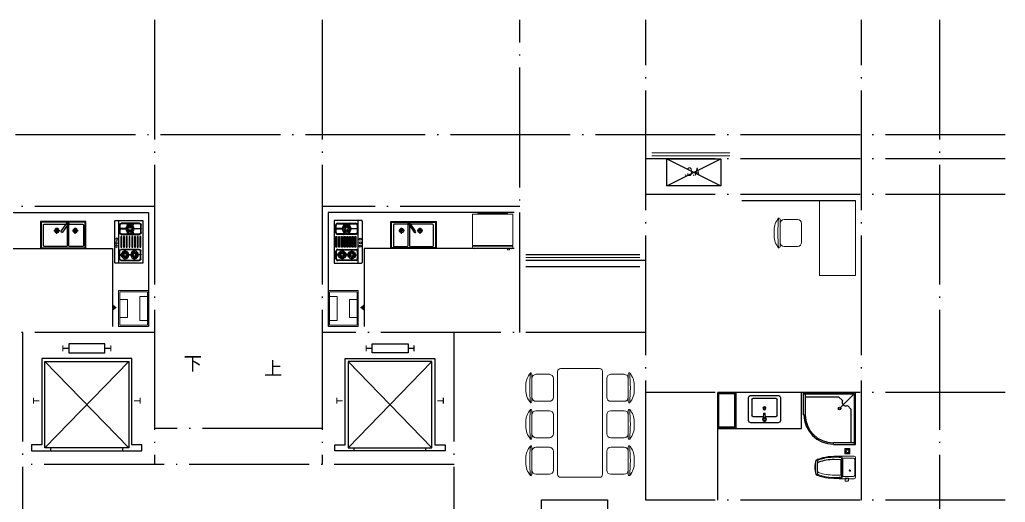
# Model space of a CAD drawing. Extents: x 65861 to 191729, y -16848 to 27649.
# Drawn here: x 156039 to 172489, y 11002 to 19053 of the extents above; entities that cross this region are included whole.
import ezdxf
from ezdxf.enums import TextEntityAlignment as Align

# ---------------------------------------------------------------- set-up
doc = ezdxf.new("R2010")
doc.units = 0
doc.header["$LTSCALE"] = 1000
doc.header["$MEASUREMENT"] = 0
doc.linetypes.add('ACAD_ISO02W100', pattern=[15, 12, -3])
doc.linetypes.add('DOTE', pattern=[2.42, 2, -0.2, 0.02, -0.2])
for name, color, linetype in [('DOTE', 1, 'DOTE'), ('fd', 4, 'Continuous'), ('PUB_TEXT', 255, 'Continuous'), ('STAIR', 2, 'Continuous'), ('厨卫', 154, 'Continuous'), ('厨卫设备', 6, 'Continuous'), ('洁具', 150, 'Continuous'), ('看线', 5, 'Continuous'), ('空调', 8, 'Continuous'), ('管井', 236, 'Continuous')]:
    doc.layers.add(name, color=color, linetype=linetype)
for name, color, linetype, lineweight in [('Text-I', 7, 'Continuous', 5), ('五金', 136, 'Continuous', 9), ('家具', 33, 'Continuous', 9), ('房建名称', 7, 'Continuous', 0)]:
    doc.layers.add(name, color=color, linetype=linetype, lineweight=lineweight)
doc.styles.add('DIM_FONT', font='SIMPLEX.shx', dxfattribs={"width": 0.8})
doc.styles.add('黑体', font='SIMHEI.TTF', dxfattribs={"width": 0.85, "height": 10})

# ---------------------------------------------------------------- blocks, each defined once
blk = doc.blocks.new('A$C45025D1E')
for p, q in [((1620, 50), (220, 1490)), ((1620, 1490), (220, 50)), ((320, 0), (320, 50)), ((1520, 0), (1520, 50))]:
    blk.add_line(p, q)
at = {"const_width": 18}
for points in [[(520, 1760), (520, 1660)], [(620, 1710), (520, 1710)], [(1220, 1710), (1320, 1710)], [(1320, 1760), (1320, 1660)], [(30, 885), (30, 785)], [(130, 835), (30, 835)], [(1710, 835), (1810, 835)], [(1810, 885), (1810, 785)]]:
    blk.add_lwpolyline(points, dxfattribs=at)
for points in [[(1220, 1635), (1220, 1785), (620, 1785), (620, 1635)], [(1670, 100), (1670, 1540), (170, 1540), (170, 100), (0, 100), (0, 0), (1840, 0), (1840, 100)], [(220, 50), (220, 1490), (1620, 1490), (1620, 50)]]:
    blk.add_lwpolyline(points, close=True)
blk = doc.blocks.new('A$C1BE601A8')
at = {"layer": '洁具', "color": 0}
for p, q in [((0, 0), (0, 450)), ((0, 450), (757, 450)), ((10, 10), (10, 440)), ((10, 440), (747, 440)), ((41, 393), (41, 50)), ((273, 408), (56, 408)), ((178, 248), (178, 348)), ((288, 50), (288, 393)), ((315, 427), (293, 411)), ((293, 411), (390, 273)), ((311, 393), (311, 50)), ((412, 288), (315, 427)), ((695, 408), (326, 408)), ((486, 248), (486, 348)), ((710, 50), (710, 393)), ((747, 440), (747, 10)), ((757, 450), (757, 0)), ((226, 300), (130, 300)), ((534, 300), (438, 300)), ((757, 0), (0, 0)), ((747, 10), (10, 10)), ((56, 35), (273, 35)), ((326, 35), (695, 35))]:
    blk.add_line(p, q, dxfattribs=at)
for centre, radius in [((178, 300), 36.1), ((486, 300), 36.1), ((178, 300), 27.1), ((486, 300), 27.1)]:
    blk.add_circle(centre, radius, dxfattribs=at)
for centre, radius, start, end in [((56, 393), 15, 90, 180), ((273, 393), 15, 0, 90), ((304, 419), 21.7, 342.6068, 267.3353), ((326, 393), 15, 90, 180), ((695, 393), 15, 0, 90), ((401, 281), 13.3, 214.971, 34.971), ((56, 50), 15, 180, 270), ((273, 50), 15, 270, 0), ((326, 50), 15, 180, 270), ((695, 50), 15, 270, 0)]:
    blk.add_arc(centre, radius, start, end, dxfattribs=at)
blk = doc.blocks.new('ddfdf')
at = {"layer": '洁具', "color": 0}
for p, q in [((15801, -30110), (15801, -30822)), ((16261, -30111), (15801, -30110)), ((15826, -30314), (15826, -30189)), ((15829, -30248), (15829, -30252)), ((15947, -30248), (15829, -30248)), ((15829, -30252), (15947, -30252)), ((15834, -30314), (15834, -30189)), ((15856, -30159), (16163, -30159)), ((15856, -30167), (16163, -30167)), ((15947, -30252), (15947, -30248)), ((15952, -30159), (15957, -30157)), ((15968, -30208), (15952, -30159)), ((15957, -30157), (15973, -30206)), ((15973, -30206), (15968, -30208)), ((16062, -30157), (16046, -30206)), ((16046, -30206), (16051, -30208)), ((16051, -30208), (16067, -30159)), ((16067, -30159), (16062, -30157)), ((16072, -30252), (16072, -30248)), ((16072, -30248), (16190, -30248)), ((16190, -30253), (16072, -30252)), ((16185, -30189), (16185, -30315)), ((16190, -30248), (16190, -30253)), ((16193, -30189), (16193, -30315)), ((16201, -30822), (16202, -30111)), ((16271, -30121), (16271, -30812)), ((15832, -30556), (15832, -30379)), ((15832, -30379), (15849, -30379)), ((15849, -30379), (15849, -30556)), ((16163, -30337), (15856, -30336)), ((16163, -30345), (15856, -30344)), ((15878, -30556), (15878, -30380)), ((15878, -30380), (15894, -30380)), ((15894, -30380), (15894, -30556)), ((15923, -30556), (15923, -30380)), ((15923, -30380), (15940, -30380)), ((15940, -30380), (15940, -30556)), ((15968, -30295), (15952, -30344)), ((15952, -30344), (15957, -30346)), ((15957, -30346), (15973, -30297)), ((15973, -30297), (15968, -30295)), ((15968, -30556), (15968, -30380)), ((15968, -30380), (15985, -30380)), ((15985, -30380), (15985, -30556)), ((16014, -30556), (16014, -30380)), ((16014, -30380), (16030, -30380)), ((16030, -30380), (16030, -30556)), ((16046, -30297), (16051, -30295)), ((16062, -30346), (16046, -30297)), ((16051, -30295), (16067, -30344)), ((16059, -30556), (16059, -30380)), ((16059, -30380), (16076, -30380)), ((16067, -30344), (16062, -30346)), ((16076, -30380), (16076, -30556)), ((16104, -30556), (16104, -30380)), ((16104, -30380), (16121, -30380)), ((16121, -30380), (16121, -30556)), ((16150, -30556), (16150, -30380)), ((16150, -30380), (16166, -30380)), ((16166, -30380), (16166, -30556)), ((15849, -30556), (15832, -30556)), ((15861, -30594), (16167, -30595)), ((15894, -30556), (15878, -30556)), ((15940, -30556), (15923, -30556)), ((15937, -30595), (15937, -30654)), ((15942, -30595), (15937, -30595)), ((15942, -30654), (15942, -30595)), ((15985, -30556), (15968, -30556)), ((16030, -30556), (16014, -30556)), ((16076, -30556), (16059, -30556)), ((16095, -30595), (16095, -30654)), ((16099, -30595), (16095, -30595)), ((16099, -30654), (16099, -30595)), ((16121, -30556), (16104, -30556)), ((16166, -30556), (16150, -30556)), ((15829, -30682), (15829, -30686)), ((15904, -30682), (15829, -30682)), ((15829, -30686), (15904, -30686)), ((15831, -30750), (15831, -30624)), ((15839, -30750), (15839, -30624)), ((15861, -30602), (16167, -30603)), ((15904, -30686), (15904, -30682)), ((15937, -30654), (15942, -30654)), ((15937, -30780), (15937, -30720)), ((15937, -30720), (15942, -30720)), ((15942, -30720), (15942, -30780)), ((15968, -30684), (15968, -30688)), ((16063, -30684), (15968, -30684)), ((15968, -30688), (16063, -30688)), ((16063, -30688), (16063, -30684)), ((16095, -30654), (16099, -30654)), ((16095, -30780), (16095, -30720)), ((16095, -30720), (16099, -30720)), ((16099, -30720), (16099, -30780)), ((16126, -30690), (16126, -30685)), ((16126, -30685), (16199, -30685)), ((16199, -30690), (16126, -30690)), ((16189, -30625), (16189, -30750)), ((16197, -30625), (16197, -30750)), ((16199, -30685), (16199, -30690)), ((15801, -30822), (16261, -30822)), ((16167, -30772), (15861, -30772)), ((16167, -30780), (15861, -30780)), ((15942, -30780), (15937, -30780)), ((16099, -30780), (16095, -30780))]:
    blk.add_line(p, q, dxfattribs=at)
for centre, radius in [((16013, -30253), 70.1), ((16013, -30253), 47.3), ((16013, -30253), 41.8), ((16013, -30253), 25.3), ((16235, -30426), 16.2), ((16238, -30542), 16.2), ((16240, -30485), 16.2), ((15936, -30685), 63.7), ((15936, -30685), 43), ((15936, -30685), 38), ((15936, -30685), 23), ((16096, -30687), 63.7), ((16096, -30687), 43), ((16096, -30687), 38), ((16096, -30687), 23)]:
    blk.add_circle(centre, radius, dxfattribs=at)
for centre, radius, start, end in [((15856, -30189), 30, 89.961, 179.961), ((15856, -30189), 22, 89.961, 179.961), ((16163, -30189), 30, 359.961, 89.961), ((16163, -30189), 22, 359.961, 89.961), ((16261, -30121), 10, 0, 89.961), ((15856, -30314), 30, 179.961, 269.961), ((15856, -30314), 22, 179.961, 269.961), ((16163, -30315), 30, 269.961, 359.961), ((16163, -30315), 22, 269.961, 359.961), ((15861, -30624), 30, 89.961, 179.961), ((16167, -30625), 30, 359.961, 89.961), ((15861, -30750), 30, 179.961, 269.961), ((15861, -30624), 22, 89.961, 179.961), ((15861, -30750), 22, 179.961, 269.961), ((16167, -30625), 22, 359.961, 89.961), ((16167, -30750), 30, 269.961, 359.961), ((16167, -30750), 22, 269.961, 359.961), ((16261, -30812), 10, 269.961, 0)]:
    blk.add_arc(centre, radius, start, end, dxfattribs=at)
blk = doc.blocks.new('A$C6CE46E26')
at = {"layer": 'fd'}
blk.add_lwpolyline([(0, 284, 100, 0, 0), (62, 284, 0, 0, 0)], format="xyseb", dxfattribs=at)
at = {"layer": '家具', "color": 0}
for p, q in [((445, 98), (445, 502)), ((572, 502), (445, 502)), ((112, 452), (239, 452)), ((239, 148), (239, 452)), ((112, 148), (239, 148)), ((572, 98), (445, 98))]:
    blk.add_line(p, q, dxfattribs=at)
for points in [[(592, 0), (592, 600), (92, 600), (92, 0)], [(572, 20), (572, 580), (112, 580), (112, 20)]]:
    blk.add_lwpolyline(points, close=True, dxfattribs=at)
blk = doc.blocks.new('A$C6F030B8F')
at = {"layer": '家具'}
for p, q in [((93, 1709), (553, 1709)), ((273, 1809), (353, 1809)), ((701, 1709), (1161, 1709)), ((882, 1809), (962, 1809)), ((1310, 1709), (1770, 1709)), ((1490, 1809), (1570, 1809)), ((98, 1641), (98, 1416)), ((548, 1641), (548, 1416)), ((706, 1641), (706, 1416)), ((1156, 1641), (1156, 1416)), ((1315, 1641), (1315, 1416)), ((1315, 1641), (1315, 1416)), ((1765, 1641), (1765, 1416)), ((166, 1349), (481, 1349)), ((774, 1349), (1089, 1349)), ((1382, 1349), (1697, 1349)), ((0, 1229), (0, 579)), ((1766, 1279), (50, 1279)), ((1816, 579), (1816, 1229)), ((50, 529), (1766, 529)), ((98, 167), (98, 392)), ((166, 460), (481, 460)), ((548, 167), (548, 392)), ((706, 167), (706, 392)), ((774, 460), (1089, 460)), ((1156, 167), (1156, 392)), ((1315, 167), (1315, 392)), ((1382, 460), (1697, 460)), ((1765, 167), (1765, 392)), ((93, 100), (553, 100)), ((701, 100), (1161, 100)), ((1310, 100), (1770, 100)), ((273, 0), (353, 0)), ((882, 0), (962, 0)), ((1490, 0), (1570, 0))]:
    blk.add_line(p, q, dxfattribs=at)
for centre, radius, start, end in [((84, 1725), 10, 130.7265, 202.67), ((93, 1729), 20, 202.67, 270), ((283, 1493), 316, 91.7651, 130.7265), ((323, -969), 2713, 84.8023, 95.1977), ((166, 1641), 67.5, 90, 180), ((363, 1493), 316, 49.2735, 91.7651), ((481, 1641), 67.5, 0, 90), ((553, 1729), 20, 270, 337.33), ((562, 1725), 10, 337.33, 49.2735), ((692, 1725), 10, 130.7265, 202.67), ((701, 1729), 20, 202.67, 270), ((892, 1493), 316, 91.7651, 130.7265), ((931, -969), 2713, 84.8023, 95.1977), ((774, 1641), 67.5, 90, 180), ((971, 1493), 316, 49.2735, 91.7651), ((1089, 1641), 67.5, 0, 90), ((1161, 1729), 20, 270, 337.33), ((1171, 1725), 10, 337.33, 49.2735), ((1301, 1725), 10, 130.7265, 202.67), ((1310, 1729), 20, 202.67, 270), ((1500, 1493), 316, 91.7651, 130.7265), ((1540, -969), 2713, 84.8023, 95.1977), ((1382, 1641), 67.5, 90, 180), ((1580, 1493), 316, 49.2735, 91.7651), ((1697, 1641), 67.5, 0, 90), ((1770, 1729), 20, 270, 337.33), ((1779, 1725), 10, 337.33, 49.2735), ((166, 1416), 67.5, 180, 270), ((481, 1416), 67.5, 270, 0), ((774, 1416), 67.5, 180, 270), ((1089, 1416), 67.5, 270, 0), ((1382, 1416), 67.5, 180, 270), ((1697, 1416), 67.5, 270, 0), ((50, 1229), 50, 90, 180), ((1766, 1229), 50, 0, 90), ((50, 579), 50, 180, 270), ((1766, 579), 50, 270, 0), ((166, 392), 67.5, 90, 180), ((481, 392), 67.5, 0, 90), ((774, 392), 67.5, 90, 180), ((1089, 392), 67.5, 0, 90), ((1382, 392), 67.5, 90, 180), ((1697, 392), 67.5, 0, 90), ((166, 167), 67.5, 180, 270), ((481, 167), 67.5, 270, 0), ((774, 167), 67.5, 180, 270), ((1089, 167), 67.5, 270, 0), ((1382, 167), 67.5, 180, 270), ((1697, 167), 67.5, 270, 0), ((84, 84), 10, 157.33, 229.2735), ((93, 80), 20, 90, 157.33), ((283, 315), 316, 229.2735, 268.2349), ((323, 2778), 2713, 264.8023, 275.1977), ((363, 315), 316, 268.2349, 310.7265), ((553, 80), 20, 22.67, 90), ((562, 84), 10, 310.7265, 22.67), ((692, 84), 10, 157.33, 229.2735), ((701, 80), 20, 90, 157.33), ((892, 315), 316, 229.2735, 268.2349), ((931, 2778), 2713, 264.8023, 275.1977), ((971, 315), 316, 268.2349, 310.7265), ((1161, 80), 20, 22.67, 90), ((1171, 84), 10, 310.7265, 22.67), ((1310, 80), 20, 90, 157.33), ((1301, 84), 10, 157.33, 229.2735), ((1500, 315), 316, 229.2735, 268.2349), ((1540, 2778), 2713, 264.8023, 275.1977), ((1580, 315), 316, 268.2349, 310.7265), ((1770, 80), 20, 22.67, 90), ((1779, 84), 10, 310.7265, 22.67)]:
    blk.add_arc(centre, radius, start, end, dxfattribs=at)
blk = doc.blocks.new('yz')
at = {"layer": '家具'}
for p, q in [((2145761, 194992), (2145301, 194992)), ((2145581, 195092), (2145482, 195092)), ((2145306, 194924), (2145306, 194699)), ((2145756, 194924), (2145756, 194699)), ((2145689, 194632), (2145374, 194632))]:
    blk.add_line(p, q, dxfattribs=at)
for centre, radius, start, end in [((2145292, 195008), 10, 130.7265, 202.67), ((2145301, 195012), 20, 202.67, 270), ((2145492, 194776), 316, 91.7651, 130.7265), ((2145531, 192314), 2713, 84.8023, 95.1977), ((2145374, 194924), 67.5, 90, 180), ((2145571, 194776), 316, 49.2735, 88.2349), ((2145689, 194924), 67.5, 0, 90), ((2145761, 195012), 20, 270, 337.33), ((2145771, 195008), 10, 337.33, 49.2735), ((2145374, 194699), 67.5, 180, 270), ((2145689, 194699), 67.5, 270, 0)]:
    blk.add_arc(centre, radius, start, end, dxfattribs=at)
blk = doc.blocks.new('111')
at = {"layer": '空调', "linetype": 'ACAD_ISO02W100'}
for p, q in [((1000, 0), (0, 500)), ((1000, 500), (0, 0))]:
    blk.add_line(p, q, dxfattribs=at)
blk.add_lwpolyline([(0, 500), (0, 0), (1000, 0), (1000, 500)], close=True, dxfattribs=at)
at = {"layer": 'Text-I', "style": 'DIM_FONT', "width": 0.8}
blk.add_text('A.C.', height=140, dxfattribs=at).set_placement((675, 262), align=Align.MIDDLE_RIGHT)
blk = doc.blocks.new('RRER')
at = {"layer": '家具', "color": 0}
for p, q in [((679817, 414121), (679817, 414112)), ((679822, 414112), (679817, 414112)), ((679817, 414102), (679817, 413577)), ((679822, 414102), (679817, 414102)), ((680487, 414112), (679822, 414112)), ((679822, 414112), (679822, 414102)), ((680487, 414102), (679822, 414102)), ((680463, 414152), (679845, 414152)), ((680401, 414174), (680434, 414174)), ((680401, 414152), (680401, 414174)), ((680434, 414152), (680434, 414174)), ((680487, 414112), (680487, 414102)), ((680487, 414112), (680492, 414112)), ((680487, 414102), (680492, 414102)), ((680492, 414121), (680492, 414112)), ((680492, 414102), (680492, 413577)), ((680492, 413577), (679817, 413577)), ((680402, 413561), (679908, 413561)), ((679908, 413561), (679908, 413551)), ((680402, 413561), (680402, 413551)), ((680402, 413551), (679908, 413551))]:
    blk.add_line(p, q, dxfattribs=at)
at = {"layer": '家具', "color": 0, "extrusion": (0, 0, -1)}
for centre, start_param, end_param in [((679845, 414121), 4.712389, 6.283185), ((680463, 414121), 0, 1.570796)]:
    blk.add_ellipse(centre, major_axis=(0, 31.5), ratio=0.9, start_param=start_param, end_param=end_param, dxfattribs=at)
blk = doc.blocks.new('lyf')
at = {"layer": '厨卫设备', "color": 0}
for p, q in [((34491, 16909), (34121, 16909)), ((34121, 16909), (34121, 16039)), ((34141, 16059), (34141, 16909)), ((34491, 16874), (34141, 16874)), ((34191, 16874), (34191, 16321)), ((34491, 16909), (34491, 16874)), ((34823, 16741), (34837, 16755)), ((34141, 16059), (34388, 16306)), ((34191, 16321), (34254, 16257)), ((34956, 16409), (34956, 16059)), ((34991, 16409), (34956, 16409)), ((34991, 16409), (34991, 16039)), ((34339, 16172), (34403, 16109)), ((34991, 16039), (34121, 16039)), ((34991, 16059), (34141, 16059)), ((34956, 16109), (34403, 16109))]:
    blk.add_line(p, q, dxfattribs=at)
blk.add_circle((34388, 16306), 20, dxfattribs=at)
for centre, radius, start, end in [((34491, 16409), 490, 0.0021, 90.0021), ((34491, 16409), 470, 0.0021, 90.0021), ((34279, 16197), 65, 337.6219, 112.3822)]:
    blk.add_arc(centre, radius, start, end, dxfattribs=at)
blk = doc.blocks.new('ma2')
at = {"layer": '厨卫', "color": 0}
for centre, radius, start, end in [((712, -340), 881, 175.7103, 198.2941), ((704, -353), 834, 180.1819, 198.4973)]:
    blk.add_arc(centre, radius, start, end, dxfattribs=at)
at = {"layer": '家具', "color": 0}
for p, q in [((0, 0), (-166, 0)), ((0, 0), (166, 0)), ((-189, -22), (-189, -274)), ((-153, -36), (-153, -198)), ((0, -14), (-130, -14)), ((0, -14), (130, -14)), ((153, -36), (153, -198)), ((180, -125), (180, -165)), ((192, -118), (187, -118)), ((189, -22), (189, -122)), ((189, -121), (189, -130)), ((189, -137), (189, -146)), ((189, -153), (189, -162)), ((192, -118), (222, -118)), ((230, -125), (230, -165)), ((-180, -230), (-139, -212)), ((-180, -230), (-180, -316)), ((-180, -230), (0, -230)), ((-176, -279), (-176, -280)), ((-166, -274), (-171, -274)), ((-166, -253), (-166, -274)), ((-148, -235), (0, -235)), ((-139, -212), (0, -212)), ((-130, -220), (0, -220)), ((-130, -250), (-130, -356)), ((0, -247), (-127, -247)), ((-119, -247), (0, -247)), ((139, -212), (0, -212)), ((130, -220), (0, -220)), ((180, -230), (0, -230)), ((148, -235), (0, -235)), ((119, -247), (0, -247)), ((0, -247), (127, -247)), ((130, -250), (130, -356)), ((180, -230), (139, -212)), ((166, -253), (166, -274)), ((166, -274), (171, -274)), ((176, -279), (176, -280)), ((180, -230), (180, -316)), ((192, -172), (187, -172)), ((189, -170), (189, -274)), ((192, -172), (222, -172)), ((-77, -636), (-102, -636)), ((-68, -636), (-77, -636)), ((-68, -636), (0, -636)), ((68, -636), (0, -636)), ((68, -636), (77, -636)), ((77, -636), (102, -636)), ((93, -660), (-93, -660)), ((0, -660), (93, -660))]:
    blk.add_line(p, q, dxfattribs=at)
blk.add_circle((53, -94), 11.4, dxfattribs=at)
for centre, radius, start, end in [((-166, -22), 22.5, 90, 180), ((166, -22), 22.5, 0, 90), ((-130, -36), 22.5, 90, 180), ((130, -36), 22.5, 0, 90), ((187, -125), 7.2, 90, 180), ((222, -125), 7.2, 0, 90), ((6806, -15), 7000, 182.1248, 183.6001), ((316, -367), 499, 170.0177, 190.1149), ((-171, -279), 4.5, 90, 180), ((-148, -253), 18, 90, 180), ((-130, -198), 22.5, 180, 270), ((-127, -250), 3.6, 90, 180), ((-712, -340), 881, 341.7059, 4.2897), ((127, -250), 3.6, 0, 90), ((130, -198), 22.5, 270, 0), ((148, -253), 18, 0, 90), ((171, -279), 4.5, 0, 90), ((-316, -367), 499, 349.8851, 9.9823), ((187, -165), 7.2, 180, 270), ((-6806, -15), 7000, 356.3999, 357.8752), ((222, -165), 7.2, 270, 0), ((749, -321), 939, 188.1773, 199.5371), ((594, -353), 776, 187.5237, 201.3401), ((-704, -353), 834, 341.5027, 359.8181), ((-594, -353), 776, 338.6599, 352.4763), ((-749, -321), 939, 340.4627, 351.8238), ((-123, -630), 13.5, 199.5371, 212.7351), ((-70, -597), 75.7, 212.7351, 236.2527), ((-116, -630), 13.5, 201.3401, 225.0457), ((117, -396), 344, 225.0457, 228.0777), ((-100, -611), 25.3, 193.7471, 265.3876), ((-92, -626), 34, 231.9313, 272.5793), ((-70, -612), 18, 198.4973, 250.8187), ((-15, -386), 250, 255.8484, 273.4075), ((15, -386), 250, 266.5925, 284.1516), ((70, -612), 18, 289.1813, 341.5027), ((92, -626), 34, 267.4207, 308.0687), ((100, -611), 25.3, 274.6124, 346.2529), ((70, -597), 75.7, 303.7473, 327.2649), ((-117, -396), 344, 311.9223, 314.9543), ((116, -630), 13.5, 314.9543, 338.6599), ((123, -630), 13.5, 327.2649, 340.4629), ((-13, -423), 257, 247.1573, 272.879), ((13, -423), 257, 267.121, 292.8427)]:
    blk.add_arc(centre, radius, start, end, dxfattribs=at)
blk = doc.blocks.new('A$C56722DB7')
at = {"layer": '五金', "color": 0}
for points in [[(86, 86), (86, 0), (0, 0), (0, 86)], [(10, 43), (10, 42), (26, 42), (26, 43)], [(20, 66), (19, 65), (30, 54), (31, 55)], [(19, 20), (21, 19), (32, 30), (30, 31)], [(43, 76), (42, 76), (42, 60), (43, 60)], [(43, 10), (44, 10), (44, 26), (43, 26)], [(66, 66), (65, 67), (54, 56), (55, 55)], [(66, 19), (67, 21), (56, 32), (55, 30)], [(76, 43), (76, 44), (60, 44), (60, 43)]]:
    blk.add_lwpolyline(points, close=True, dxfattribs=at)
blk.add_circle((43, 43), 36.6, dxfattribs=at)
blk = doc.blocks.new('x6')
at = {"layer": '厨卫', "color": 0}
for p, q in [((227, 0), (-227, 0)), ((-265, -38), (-265, -419)), ((-214, -387), (-214, -121)), ((-195, -102), (-16, -102)), ((-19, -57), (-32, -57)), ((-13, -43), (-23, -34)), ((-13, -70), (-22, -80)), ((-16, -84), (-13, -158)), ((-13, -158), (13, -158)), ((0, -38), (0, -24)), ((0, -75), (0, -89)), ((22, -33), (13, -43)), ((23, -79), (13, -70)), ((16, -84), (13, -158)), ((16, -102), (195, -102)), ((19, -57), (32, -57)), ((214, -121), (214, -387)), ((265, -419), (265, -38)), ((-227, -457), (227, -457)), ((195, -406), (-195, -406))]:
    blk.add_line(p, q, dxfattribs=at)
for centre, radius in [((0, -57), 32.3), ((0, -57), 18.8), ((-1, -241), 25.4), ((-1, -241), 16)]:
    blk.add_circle(centre, radius, dxfattribs=at)
for centre, radius, start, end in [((-227, -38), 38.1, 90, 180), ((227, -38), 38.1, 0, 90), ((-195, -121), 19.1, 90, 180), ((195, -121), 19.1, 0, 90), ((-227, -419), 38.1, 180, 270), ((-195, -387), 19.1, 180, 270), ((195, -387), 19.1, 270, 0), ((227, -419), 38.1, 270, 0)]:
    blk.add_arc(centre, radius, start, end, dxfattribs=at)

msp = doc.modelspace()

# ---------------------------------------------------------------- linework, layer by layer
at = {"layer": 'DOTE', "color": 1}
for p, q in [((158289, 19053), (158289, 11635)), ((161089, 19053), (161089, 11635)), ((166489, 11035), (166489, 19053)), ((170089, 11035), (170089, 19053)), ((171389, 19053), (171389, 2335)), ((172489, 17135), (146989, 17135)), ((172489, 16735), (166489, 16735)), ((172489, 16135), (166489, 16135)), ((158289, 15935), (154989, 15935)), ((164389, 15935), (161089, 15935)), ((166489, 15035), (164389, 15035)), ((158289, 13835), (152889, 13835)), ((166489, 13835), (161089, 13835)), ((172489, 12835), (166489, 12835)), ((167689, 11035), (167689, 12835)), ((161089, 12235), (158289, 12235)), ((163289, 11635), (156089, 11635)), ((172489, 11035), (166489, 11035))]:
    msp.add_line(p, q, dxfattribs=at)
at = {"layer": 'DOTE'}
for p, q in [((164389, 13835), (164389, 19053)), ((156089, 2335), (156089, 13835)), ((163289, 2335), (163289, 13835))]:
    msp.add_line(p, q, dxfattribs=at)
at = {"layer": 'PUB_TEXT', "ltscale": 0.8}
msp.add_lwpolyline([(164746, 11045), (165848, 11045), (165848, 10346), (164746, 10346)], close=True, dxfattribs=at)
at = {"layer": '厨卫'}
for points in [[(155089, 15835), (158189, 15835), (158189, 13935)], [(164289, 15835), (161189, 15835), (161189, 13935)], [(155089, 15235), (157589, 15235), (157589, 13935)], [(164289, 15235), (161789, 15235), (161789, 13935)]]:
    msp.add_lwpolyline(points, dxfattribs=at)
msp.add_lwpolyline([(167726, 12835), (167689, 12835), (167689, 12235), (169089, 12235), (169089, 12835), (169089, 12835)], close=True, dxfattribs=at)
at = {"layer": '家具'}
for p, q in [((167889, 16835), (166589, 16835)), ((167889, 16785), (166589, 16785)), ((164489, 15085), (166389, 15085)), ((164489, 15035), (166389, 15035))]:
    msp.add_line(p, q, dxfattribs=at)
msp.add_lwpolyline([(169989, 14785), (169989, 16035), (169389, 16035), (169389, 14785)], close=True, dxfattribs=at)
at = {"layer": '看线'}
for p, q in [((168089, 16035), (169989, 16035)), ((164489, 15135), (166389, 15135)), ((164489, 14935), (166389, 14935))]:
    msp.add_line(p, q, dxfattribs=at)
at = {"layer": '管井'}
for points in [[(167989, 12835), (167989, 12235), (167689, 12235), (167689, 12835)], [(167969, 12815), (167969, 12255), (167709, 12255), (167709, 12815)]]:
    msp.add_lwpolyline(points, close=True, dxfattribs=at)

# ---------------------------------------------------------------- block references
at = {"layer": 'STAIR'}
msp.add_blockref('A$C45025D1E', (156238, 11861), dxfattribs=at)
at = {"layer": 'STAIR', "xscale": -1}
msp.add_blockref('A$C45025D1E', (163140, 11861), dxfattribs=at)
at = {"layer": '厨卫', "xscale": -1}
for name, p, rotation in [('RRER', (-516221, 429386), 180.0000001133918), ('A$C1BE601A8', (157144, 15235), 359.9999999466392), ('x6', (168470, 12329), 180)]:
    msp.add_blockref(name, p, dxfattribs=dict(at, rotation=rotation))
msp.add_blockref('ddfdf', (173893, 45816), dxfattribs=at)
at = {"layer": '厨卫'}
msp.add_blockref('ddfdf', (145485, 45816), dxfattribs=at)
for name, p, rotation in [('A$C1BE601A8', (162234, 15235), 5.336085289072462e-08), ('lyf', (204110, 28873), 180), ('A$C56722DB7', (169896, 11898), 180), ('ma2', (169989, 11585), 270)]:
    msp.add_blockref(name, p, dxfattribs=dict(at, rotation=rotation))
at = {"layer": '家具', "rotation": 90}
msp.add_blockref('yz', (363721, -2130036), dxfattribs=at)
at = {"layer": '家具', "xscale": -1, "rotation": 90}
msp.add_blockref('A$C6F030B8F', (166296, 13235), dxfattribs=at)
at = {"layer": '房建名称', "xscale": -0.9000000000232831, "yscale": 0.9000000000232831, "zscale": 0.9}
msp.add_blockref('111', (167739, 16283), dxfattribs=at)
at = {"layer": '管井', "xscale": -1, "rotation": 180}
msp.add_blockref('A$C6CE46E26', (157597, 14535), dxfattribs=at)
at = {"layer": '管井', "rotation": 180}
msp.add_blockref('A$C6CE46E26', (161781, 14535), dxfattribs=at)

# ---------------------------------------------------------------- texts
at = {"layer": 'PUB_TEXT', "style": '黑体'}
for s, p in [('下', (158930, 13205)), ('上', (160270, 13125))]:
    msp.add_text(s, height=225, dxfattribs=at).set_placement(p, align=Align.CENTER)

doc.saveas('drawing.dxf')
